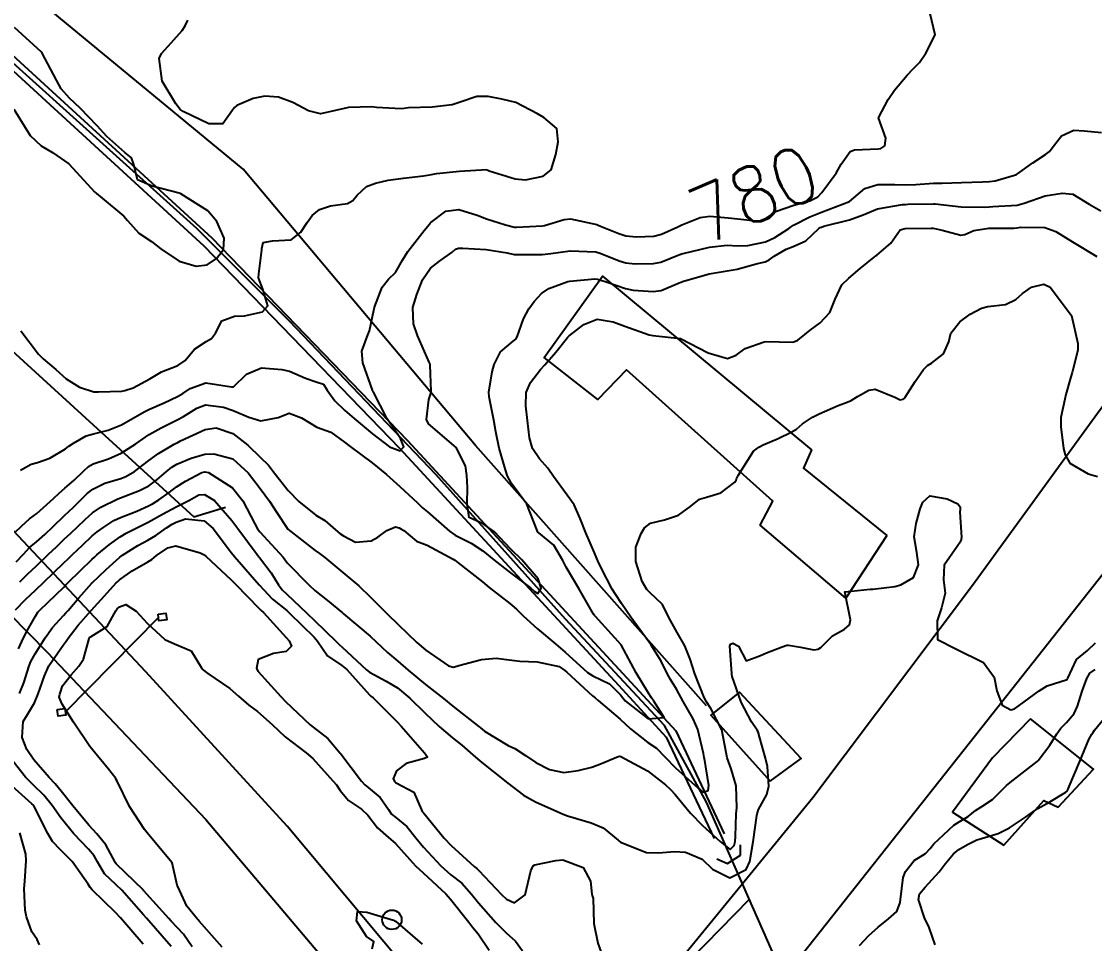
# Model space of a CAD drawing. Header units: metres. Extents: x 307586 to 320046, y 7427249 to 7434250.
# Drawn here: x 319146.4 to 319223.3, y 7428876.1 to 7428942.2 of the extents above; entities that cross this region are included whole.
import ezdxf
from ezdxf.enums import TextEntityAlignment as Align

# ---------------------------------------------------------------- set-up
doc = ezdxf.new("R2010")
doc.units = ezdxf.units.M
doc.header["$MEASUREMENT"] = 0
doc.linetypes.add('CONTINUO', pattern=[0])
for name, color, linetype in [('BORDO', 45, 'Continuous'), ('Canaleta de Drenagem', 151, 'Continuous'), ('Cotas', 45, 'Continuous'), ('Curvas de Nivel 1m', 11, 'Continuous'), ('Curvas de Nivel 5m', 15, 'Continuous'), ('Divisa', 42, 'FENCELINE2'), ('Edificações', 30, 'Continuous'), ('Hidrografia', 140, 'Continuous'), ('Linha Férrea', 20, 'Continuous'), ('Pontes_Viadutos_Tubos', 190, 'Continuous'), ('Portico', 45, 'Continuous'), ('Postes', 20, 'Continuous'), ('Vias Primárias', 230, 'Continuous')]:
    doc.layers.add(name, color=color, linetype=linetype)
doc.styles.add('Style-STANDARD', font='STANDARD.shx')
doc.linetypes.add('FENCELINE2', pattern='A,0.25,-0.1,[132,ltypeshp.shx,S=0.1,R=0,X=-0.1,Y=0],-0.1,1', length=1.45)

msp = doc.modelspace()

# ---------------------------------------------------------------- linework, layer by layer
at = {"layer": 'BORDO', "linetype": 'CONTINUO'}
msp.add_polyline3d([(319187.709, 7428868.237, 785.391), (319188.104, 7428868.597, 785.378), (319198.561, 7428879.287, 785.573)], dxfattribs=at)
at = {"layer": 'Canaleta de Drenagem'}
for points in [[(319079.504, 7428994.258), (319089.396, 7428986.661), (319108.809, 7428970.849, -0.06219), (319114.942, 7428964.435, 0.084276), (319125.284, 7428954.53), (319145.2, 7428939.21), (319159.462, 7428926.134), (319173.474, 7428911.636), (319189.18, 7428894.625), (319192.609, 7428890.906), (319196.033, 7428883.65)], [(319079.991, 7428994.892), (319089.892, 7428987.288), (319109.314, 7428971.469, -0.06219), (319115.584, 7428964.912, 0.08442), (319125.753, 7428955.179), (319145.715, 7428939.823), (319160.021, 7428926.707), (319174.056, 7428912.185), (319189.768, 7428895.167), (319193.28, 7428891.358), (319196.757, 7428883.991)]]:
    msp.add_lwpolyline(points, format="xyb", dxfattribs=at)
at = {"layer": 'Curvas de Nivel 1m', "flags": 128}
for points, elevation in [([(319146.33, 7428920.043), (319147.608, 7428918.354), (319147.929, 7428918.025), (319148.847, 7428917.263), (319149.589, 7428916.592), (319150.529, 7428915.991), (319151.578, 7428915.673), (319151.897, 7428915.658), (319153.579, 7428915.713), (319153.786, 7428915.751), (319154.392, 7428915.948), (319155.59, 7428916.6), (319156.42, 7428917.096), (319157.599, 7428917.551), (319158.121, 7428917.902), (319158.775, 7428918.733), (319159.624, 7428919.279), (319160.011, 7428919.493), (319160.287, 7428919.873), (319160.752, 7428920.759), (319161.645, 7428921.085), (319162.377, 7428921.121), (319163.648, 7428921.393), (319164.053, 7428921.834), (319163.671, 7428923.029), (319163.377, 7428923.843), (319163.405, 7428924.124), (319163.605, 7428925.841), (319163.61, 7428925.934), (319163.708, 7428926.368), (319164.365, 7428926.485), (319165.71, 7428926.566), (319166.4, 7428927.12), (319166.851, 7428927.799), (319167.219, 7428928.307), (319167.737, 7428928.726), (319168.525, 7428928.995), (319169.744, 7428929.16), (319170.129, 7428929.374), (319170.434, 7428929.753), (319171.114, 7428930.391), (319171.762, 7428930.615), (319172.664, 7428930.831), (319173.766, 7428930.991), (319175.209, 7428931.14), (319175.769, 7428931.25), (319176.139, 7428931.317), (319177.771, 7428931.472), (319179.732, 7428931.6), (319179.772, 7428931.591), (319179.911, 7428931.499), (319181.766, 7428930.925), (319182.516, 7428930.862), (319183.768, 7428931.116), (319184.342, 7428931.591), (319184.693, 7428932.683), (319184.857, 7428933.584), (319184.771, 7428934.544), (319183.82, 7428935.34), (319183.376, 7428935.604), (319181.831, 7428936.406), (319180.824, 7428936.639), (319179.835, 7428936.839), (319179.02, 7428936.838), (319177.831, 7428936.441), (319177.254, 7428936.25), (319175.827, 7428936.068), (319174.131, 7428936.02), (319173.825, 7428935.971), (319173.6, 7428935.948), (319171.826, 7428936.048), (319171.485, 7428936.084), (319169.826, 7428936.056), (319168.689, 7428935.777), (319167.821, 7428935.597), (319166.949, 7428935.799), (319165.829, 7428936.406), (319164.806, 7428936.799), (319163.833, 7428936.851), (319162.989, 7428936.691), (319161.826, 7428936.198), (319161.64, 7428936.046), (319161.515, 7428935.863), (319160.806, 7428934.877), (319159.808, 7428934.881), (319157.975, 7428935.753), (319157.822, 7428935.847), (319157.757, 7428935.911), (319157.434, 7428936.307), (319156.468, 7428937.924), (319156.242, 7428939.551), (319156.412, 7428939.925), (319157.111, 7428940.687), (319157.89, 7428941.573), (319158.112, 7428941.907), (319158.305, 7428942.31)], 779), ([(319145.821, 7428935.935), (319146.996, 7428934.038), (319147.786, 7428933.292), (319148.595, 7428932.832), (319149.773, 7428932), (319151.647, 7428929.981), (319151.751, 7428929.883), (319152.165, 7428929.557), (319153.727, 7428928.265), (319153.988, 7428927.956), (319154.799, 7428927.029), (319155.708, 7428926.433), (319156.371, 7428925.923), (319157.69, 7428925.032), (319158.903, 7428924.673), (319159.686, 7428924.775), (319160.35, 7428925.216), (319160.856, 7428925.868), (319160.9, 7428926.679), (319160.385, 7428927.873), (319159.734, 7428928.635), (319157.811, 7428929.85), (319157.752, 7428929.878), (319157.676, 7428929.911), (319155.758, 7428930.408), (319154.689, 7428930.873), (319154.423, 7428931.95), (319154.266, 7428932.441), (319153.782, 7428932.833), (319152.509, 7428933.973), (319151.804, 7428934.734), (319150.591, 7428935.992), (319149.83, 7428936.709), (319149.222, 7428937.395), (319148.894, 7428938.014), (319147.871, 7428939.932), (319147.792, 7428940.031), (319145.89, 7428941.775)], 778), ([(319145.912, 7428905.589), (319146.383, 7428906.041), (319146.946, 7428906.557), (319147.472, 7428906.953), (319148.673, 7428908.012), (319149.086, 7428908.409), (319149.494, 7428908.75), (319150.152, 7428909.344), (319150.833, 7428909.987), (319151.192, 7428910.307), (319151.518, 7428910.494), (319152.624, 7428910.867), (319153.526, 7428911.256), (319154.587, 7428911.944), (319155.54, 7428912.597), (319156.388, 7428913.078), (319157.55, 7428913.656), (319157.994, 7428913.903), (319158.947, 7428914.505), (319159.566, 7428914.726), (319160.869, 7428914.561), (319161.56, 7428914.335), (319162.674, 7428913.849), (319163.55, 7428913.574), (319164.788, 7428913.822), (319165.566, 7428914.124), (319166.451, 7428913.801), (319167.553, 7428913.121), (319168.556, 7428912.767), (319169.538, 7428912.068), (319169.935, 7428911.756), (319171.521, 7428910.569), (319172.546, 7428909.73), (319173.5, 7428908.89), (319174.761, 7428907.701), (319175.135, 7428907.351), (319175.477, 7428907.069), (319177.064, 7428905.674), (319177.46, 7428905.393), (319178.616, 7428904.814), (319179.449, 7428904.255), (319180.232, 7428903.632), (319181.429, 7428902.692), (319182.869, 7428901.605), (319183.157, 7428901.349), (319183.409, 7428901.219), (319183.645, 7428901.597), (319183.423, 7428902.251), (319182.255, 7428903.612), (319181.451, 7428904.38), (319180.283, 7428905.632), (319179.468, 7428906.198), (319178.475, 7428906.657), (319178.34, 7428907.657), (319178.346, 7428908.811), (319178.315, 7428909.658), (319178.215, 7428910.355), (319177.533, 7428911.67), (319175.558, 7428913.371), (319175.406, 7428913.692), (319175.577, 7428915.113), (319175.719, 7428915.551), (319175.748, 7428915.688), (319175.684, 7428917.607), (319175.656, 7428917.689), (319175.604, 7428917.792), (319174.765, 7428919.703), (319174.484, 7428920.55), (319174.447, 7428921.708), (319174.724, 7428922.647), (319175.135, 7428923.698), (319175.691, 7428924.521), (319176.357, 7428925.023), (319177.252, 7428925.675), (319177.496, 7428925.882), (319177.706, 7428925.969), (319178.01, 7428925.969), (319179.705, 7428925.863), (319181.209, 7428925.625), (319181.702, 7428925.517), (319181.816, 7428925.504), (319183.702, 7428925.511), (319184.334, 7428925.591), (319185.705, 7428925.768), (319187.564, 7428925.692), (319187.704, 7428925.66), (319187.788, 7428925.633), (319187.994, 7428925.546), (319189.228, 7428925.057), (319189.697, 7428924.924), (319190.366, 7428924.844), (319191.696, 7428924.853), (319192.225, 7428924.968), (319193.507, 7428925.482), (319193.647, 7428925.537), (319193.704, 7428925.559), (319193.816, 7428925.591), (319195.709, 7428926.042), (319196.978, 7428926.17), (319197.71, 7428926.135), (319198.448, 7428926.157), (319199.713, 7428926.424), (319200.392, 7428926.718), (319201.386, 7428927.383), (319201.578, 7428927.528), (319201.727, 7428927.62), (319202.895, 7428928.215), (319203.745, 7428928.541), (319205.735, 7428929.312), (319205.753, 7428929.317), (319206.841, 7428930.24), (319207.765, 7428930.525), (319208.997, 7428930.524), (319209.765, 7428930.501), (319210.503, 7428930.535), (319211.767, 7428930.621), (319212.388, 7428930.633), (319213.767, 7428930.661), (319215.281, 7428930.73), (319215.768, 7428930.744), (319216.184, 7428930.791), (319217.566, 7428931.192), (319217.711, 7428931.254), (319217.774, 7428931.291), (319218.874, 7428932.087), (319219.796, 7428932.682), (319220.069, 7428932.887), (319220.282, 7428933.155), (319220.941, 7428934.02), (319221.816, 7428934.413), (319222.576, 7428934.372), (319223.814, 7428934.245)], 781), ([(319145.994, 7428903.477), (319146.523, 7428904.039), (319146.965, 7428904.51), (319147.446, 7428904.919), (319148.044, 7428905.431), (319148.654, 7428906.012), (319149.471, 7428906.789), (319150.091, 7428907.38), (319150.695, 7428907.988), (319151.086, 7428908.387), (319151.494, 7428908.694), (319152.365, 7428909.107), (319153.505, 7428909.461), (319153.865, 7428909.597), (319154.487, 7428909.945), (319155.521, 7428910.738), (319156.198, 7428911.251), (319157.336, 7428911.912), (319157.468, 7428911.976), (319157.534, 7428912.014), (319157.779, 7428912.15), (319159.544, 7428912.976), (319160.344, 7428913.073), (319161.541, 7428912.669), (319162.598, 7428911.849), (319163.524, 7428910.964), (319164.096, 7428910.408), (319164.514, 7428909.825), (319165.495, 7428908.587), (319166.274, 7428907.802), (319167.473, 7428906.832), (319168.124, 7428906.435), (319168.891, 7428905.769), (319169.205, 7428905.51), (319169.459, 7428905.34), (319170.328, 7428904.877), (319171.455, 7428904.978), (319171.936, 7428905.257), (319172.579, 7428905.729), (319173.193, 7428905.995), (319173.465, 7428905.906), (319173.586, 7428905.84), (319173.794, 7428905.715), (319174.706, 7428904.952), (319175.453, 7428904.668), (319177.32, 7428903.671), (319177.442, 7428903.593), (319177.691, 7428903.415), (319179.419, 7428902.039), (319179.913, 7428901.635), (319181.402, 7428900.491), (319181.869, 7428900.087), (319182.342, 7428899.606), (319183.379, 7428898.666), (319184.699, 7428897.577), (319185.357, 7428897.01), (319186.966, 7428895.554), (319187.341, 7428895.317), (319188.537, 7428894.734), (319189.327, 7428893.947), (319189.654, 7428893.517), (319191.304, 7428892.212), (319192.464, 7428892.324), (319191.719, 7428893.494), (319191.554, 7428893.726), (319191.329, 7428894.062), (319190.439, 7428895.509), (319189.363, 7428897.52), (319187.53, 7428899.548), (319187.466, 7428899.621), (319187.395, 7428899.737), (319186.33, 7428901.561), (319185.436, 7428903.092), (319185.186, 7428903.574), (319184.536, 7428904.666), (319183.462, 7428905.558), (319183.403, 7428905.601), (319183.345, 7428905.72), (319182.611, 7428907.609), (319181.505, 7428909.082), (319181.219, 7428909.623), (319181.076, 7428910.066), (319180.616, 7428911.629), (319180.384, 7428912.798), (319180.251, 7428913.633), (319179.914, 7428915.303), (319179.894, 7428915.637), (319180.131, 7428917.102), (319180.272, 7428917.633), (319180.723, 7428918.522), (319181.628, 7428919.288), (319181.81, 7428919.439), (319181.926, 7428919.617), (319182.373, 7428920.886), (319182.75, 7428921.609), (319183.123, 7428922.144), (319183.67, 7428922.72), (319184.187, 7428923.081), (319185.559, 7428923.572), (319185.683, 7428923.59), (319187.474, 7428923.763), (319187.685, 7428923.745), (319187.838, 7428923.702), (319188.29, 7428923.541), (319189.676, 7428923.069), (319190.242, 7428922.946), (319191.673, 7428922.849), (319192.23, 7428922.939), (319193.534, 7428923.481), (319193.64, 7428923.524), (319193.683, 7428923.538), (319193.773, 7428923.567), (319195.69, 7428924.112), (319196.823, 7428924.307), (319197.693, 7428924.461), (319199.144, 7428924.855), (319199.699, 7428924.987), (319199.975, 7428925.122), (319200.343, 7428925.394), (319201.205, 7428925.888), (319201.71, 7428926.093), (319202.599, 7428926.486), (319203.54, 7428927.362), (319203.65, 7428927.444), (319203.734, 7428927.475), (319203.913, 7428927.535), (319205.74, 7428928.006), (319206.721, 7428928.343), (319207.748, 7428928.777), (319209.552, 7428929.084), (319209.751, 7428929.1), (319209.919, 7428929.111), (319211.752, 7428929.142), (319211.878, 7428929.132), (319213.75, 7428928.935), (319215.444, 7428928.909), (319215.75, 7428928.928), (319216.016, 7428928.942), (319217.751, 7428929.036), (319218.268, 7428929.182), (319219.759, 7428929.72), (319220.992, 7428929.917), (319221.76, 7428929.837), (319222.928, 7428929.128), (319223.748, 7428928.645)], 782), ([(319146.25, 7428902.042), (319146.842, 7428902.612), (319147.424, 7428903.167), (319148.312, 7428904.017), (319148.886, 7428904.564), (319149.449, 7428905.1), (319149.912, 7428905.54), (319150.386, 7428905.991), (319150.937, 7428906.516), (319151.473, 7428906.999), (319152.058, 7428907.394), (319153.244, 7428907.962), (319153.411, 7428908.034), (319153.484, 7428908.063), (319154.846, 7428908.586), (319155.498, 7428908.931), (319156.078, 7428909.35), (319156.745, 7428909.918), (319157.161, 7428910.269), (319157.519, 7428910.474), (319158.539, 7428910.911), (319159.526, 7428911.188), (319160.169, 7428911.231), (319161.523, 7428910.859), (319162.631, 7428909.849), (319163.496, 7428908.742), (319164.164, 7428907.83), (319164.675, 7428907.022), (319165.463, 7428905.81), (319167.44, 7428904.293), (319167.734, 7428904.082), (319168.126, 7428903.78), (319168.846, 7428903.181), (319169.427, 7428902.714), (319170.572, 7428901.748), (319171.405, 7428900.955), (319172.628, 7428899.728), (319173.382, 7428898.994), (319174.716, 7428897.696), (319175.357, 7428897.142), (319176.987, 7428896.033), (319177.345, 7428895.926), (319177.723, 7428896.04), (319179.351, 7428896.465), (319180.41, 7428896.572), (319181.351, 7428896.45), (319182.1, 7428896.359), (319183.35, 7428896.321), (319184.936, 7428895.985), (319185.344, 7428895.698), (319185.485, 7428895.569), (319187.326, 7428893.881), (319187.506, 7428893.728), (319187.725, 7428893.544), (319189.303, 7428892.195), (319190.042, 7428891.513), (319191.283, 7428890.527), (319191.904, 7428890.115), (319192.517, 7428889.481), (319193.261, 7428888.707), (319194.656, 7428887.456), (319195.238, 7428886.974), (319195.604, 7428887.082), (319195.668, 7428887.446), (319195.344, 7428889.377), (319195.329, 7428889.449), (319195.276, 7428889.732), (319194.878, 7428891.454), (319194.529, 7428892.233), (319193.827, 7428893.465), (319193.332, 7428894.349), (319192.902, 7428895.04), (319192.658, 7428895.48), (319192.229, 7428896.364), (319191.532, 7428897.497), (319191.366, 7428897.737), (319190.073, 7428899.513), (319189.403, 7428900.485), (319188.991, 7428901.108), (319188.732, 7428901.53), (319187.935, 7428903.042), (319187.7, 7428903.546), (319187.624, 7428903.726), (319187.449, 7428904.135), (319186.834, 7428905.556), (319186.439, 7428906.595), (319186, 7428907.565), (319185.493, 7428908.262), (319184.516, 7428909.585), (319184.115, 7428910.187), (319183.526, 7428910.869), (319183.015, 7428911.605), (319182.791, 7428912.361), (319182.645, 7428913.609), (319182.526, 7428914.657), (319182.559, 7428915.61), (319182.865, 7428916.333), (319183.6, 7428917.265), (319183.905, 7428917.595), (319184.699, 7428918.501), (319185.534, 7428919.571), (319185.634, 7428919.678), (319186.706, 7428920.495), (319187.646, 7428920.881), (319188.804, 7428920.692), (319189.641, 7428920.373), (319191.378, 7428919.76), (319191.635, 7428919.701), (319193.633, 7428919.48), (319195.618, 7428918.455), (319196.985, 7428918.064), (319197.616, 7428918.296), (319198.265, 7428918.779), (319199.631, 7428919.254), (319199.766, 7428919.263), (319201.631, 7428919.235), (319201.754, 7428919.256), (319202.026, 7428919.376), (319202.931, 7428920.076), (319203.645, 7428920.616), (319204.338, 7428921.35), (319204.708, 7428922.304), (319205.188, 7428923.337), (319205.688, 7428923.802), (319206.514, 7428924.503), (319207.504, 7428925.312), (319207.613, 7428925.403), (319207.705, 7428925.472), (319208.698, 7428926.315), (319209.375, 7428927.285), (319209.734, 7428927.374), (319211.596, 7428927.4), (319211.734, 7428927.39), (319212.382, 7428927.254), (319213.728, 7428926.89), (319214.012, 7428926.952), (319214.655, 7428927.226), (319215.735, 7428927.398), (319217.531, 7428927.396), (319217.735, 7428927.417), (319218.02, 7428927.47), (319219.736, 7428927.434), (319220.543, 7428927.152), (319221.722, 7428926.424), (319223.465, 7428925.364)], 783), ([(319145.962, 7428900.044), (319146.671, 7428900.767), (319147.407, 7428901.471), (319147.98, 7428902.022), (319149.427, 7428903.407), (319149.73, 7428903.697), (319150.042, 7428903.994), (319150.757, 7428904.673), (319151.453, 7428905.333), (319151.806, 7428905.629), (319152.289, 7428905.972), (319153.002, 7428906.43), (319153.47, 7428906.659), (319154.647, 7428907.115), (319155.479, 7428907.491), (319155.767, 7428907.64), (319156.234, 7428907.922), (319156.962, 7428908.444), (319157.497, 7428908.854), (319158.138, 7428909.266), (319159.313, 7428909.883), (319159.513, 7428909.928), (319159.796, 7428909.877), (319161.497, 7428908.793), (319162.26, 7428907.852), (319163.099, 7428906.211), (319163.306, 7428905.842), (319163.46, 7428905.64), (319165.146, 7428903.814), (319165.269, 7428903.65), (319165.429, 7428903.416), (319167.012, 7428901.794), (319167.409, 7428901.434), (319168.324, 7428900.698), (319169.393, 7428899.816), (319169.461, 7428899.759), (319171.369, 7428898.14), (319171.817, 7428897.733), (319172.62, 7428896.986), (319173.349, 7428896.352), (319174.091, 7428895.703), (319175.333, 7428894.676), (319176.632, 7428893.677), (319177.315, 7428893.14), (319179.196, 7428891.641), (319179.253, 7428891.601), (319179.292, 7428891.568), (319179.582, 7428891.345), (319181.28, 7428890.32), (319181.757, 7428890.092), (319182.516, 7428889.601), (319183.266, 7428889.098), (319184.24, 7428888.599), (319185.255, 7428888.381), (319186.295, 7428888.522), (319187.261, 7428888.75), (319187.839, 7428888.967), (319189.151, 7428889.522), (319189.273, 7428889.542), (319189.345, 7428889.519), (319191.258, 7428888.492), (319192.558, 7428887.48), (319192.917, 7428887.152), (319193.236, 7428886.808), (319194.338, 7428885.459), (319195.214, 7428884.585), (319196.47, 7428883.437), (319197.194, 7428882.858), (319197.484, 7428883.141), (319197.55, 7428883.425), (319197.579, 7428883.797), (319197.626, 7428885.424), (319197.658, 7428885.854), (319197.624, 7428887.424), (319197.261, 7428888.63), (319196.967, 7428889.433), (319196.894, 7428889.817), (319196.586, 7428891.437), (319195.791, 7428892.971), (319195.483, 7428893.448), (319195.326, 7428893.762), (319194.65, 7428895.457), (319194.309, 7428896.505), (319193.945, 7428897.464), (319193.377, 7428898.412), (319192.798, 7428899.479), (319192.344, 7428900.428), (319191.411, 7428901.298), (319191.208, 7428901.502), (319190.866, 7428902.061), (319190.416, 7428903.51), (319190.428, 7428904.535), (319190.804, 7428905.507), (319191.05, 7428905.922), (319191.47, 7428906.251), (319192.473, 7428906.49), (319193.476, 7428906.813), (319194.376, 7428907.467), (319194.984, 7428907.964), (319195.493, 7428908.113), (319196.512, 7428908.426), (319197.509, 7428909.18), (319197.613, 7428909.327), (319197.649, 7428909.428), (319197.748, 7428909.66), (319198.869, 7428911.41), (319199.233, 7428911.709), (319199.54, 7428911.86), (319200.622, 7428912.314), (319201.554, 7428912.763), (319201.948, 7428912.985), (319202.373, 7428913.372), (319203.087, 7428913.845), (319203.57, 7428914.079), (319204.929, 7428914.692), (319205.579, 7428914.916), (319205.872, 7428915.035), (319206.311, 7428915.323), (319207.123, 7428915.782), (319207.591, 7428915.864), (319208.988, 7428915.289), (319209.383, 7428915.085), (319209.581, 7428915.131), (319209.668, 7428915.193), (319209.739, 7428915.278), (319210.459, 7428916.413), (319211.057, 7428917.266), (319211.325, 7428917.554), (319211.618, 7428917.72), (319212.476, 7428918.4), (319212.864, 7428919.248), (319213.015, 7428919.87), (319213.647, 7428920.684), (319214.397, 7428921.229), (319215.203, 7428921.674), (319215.661, 7428921.773), (319216.927, 7428921.935), (319217.669, 7428922.292), (319218.144, 7428922.715), (319218.784, 7428923.173), (319219.685, 7428923.373), (319220.12, 7428923.156), (319221.653, 7428921.14), (319222.103, 7428919.135), (319222.114, 7428918.649), (319221.73, 7428917.139), (319221.701, 7428917.05), (319221.607, 7428916.745), (319221.248, 7428915.483), (319221.167, 7428915.144), (319220.895, 7428913.822), (319220.88, 7428913.147), (319221.092, 7428911.592), (319221.191, 7428911.143), (319221.527, 7428910.541), (319222.859, 7428909.787), (319223.518, 7428909.595)], 784), ([(319146.245, 7428894.041), (319146.552, 7428894.81), (319146.936, 7428896.034), (319147.046, 7428896.333), (319147.351, 7428896.874), (319148.08, 7428898.019), (319148.608, 7428898.778), (319149.387, 7428899.627), (319149.567, 7428899.822), (319149.716, 7428899.997), (319150.488, 7428900.904), (319151.413, 7428901.94), (319151.43, 7428901.962), (319151.45, 7428901.98), (319152.456, 7428902.936), (319153.432, 7428903.818), (319153.615, 7428903.957), (319154.732, 7428904.652), (319155.449, 7428905.032), (319156.02, 7428905.359), (319156.786, 7428905.917), (319157.19, 7428906.188), (319157.467, 7428906.331), (319158.128, 7428906.558), (319159.468, 7428906.425), (319160.127, 7428905.873), (319161.437, 7428904.118), (319161.644, 7428903.858), (319163.413, 7428901.84), (319164.375, 7428900.798), (319165.395, 7428899.985), (319165.6, 7428899.808), (319167.367, 7428898.085), (319167.591, 7428897.787), (319168.315, 7428896.738), (319169.346, 7428896.042), (319169.711, 7428895.756), (319171.325, 7428893.937), (319171.433, 7428893.847), (319171.597, 7428893.736), (319173.298, 7428892.034), (319173.592, 7428891.707), (319175.274, 7428889.778), (319175.345, 7428889.689), (319175.485, 7428889.473), (319175.268, 7428889.368), (319173.954, 7428889.012), (319173.255, 7428888.487), (319173.028, 7428887.932), (319173.157, 7428887.711), (319173.196, 7428887.664), (319173.242, 7428887.63), (319174.508, 7428886.97), (319175.053, 7428885.692), (319175.114, 7428885.583), (319175.221, 7428885.46), (319176.692, 7428883.675), (319177.195, 7428883.133), (319178.826, 7428881.645), (319179.018, 7428881.489), (319179.17, 7428881.344), (319180.793, 7428879.624), (319181.148, 7428879.301), (319181.734, 7428879.021), (319182.5, 7428879.6), (319182.906, 7428881.33), (319183.004, 7428881.593), (319183.07, 7428881.696), (319183.175, 7428881.751), (319184.696, 7428882.059), (319185.181, 7428882.11), (319186.659, 7428881.555), (319187.163, 7428880.596), (319187.269, 7428879.663), (319187.297, 7428879.548), (319187.353, 7428879.343), (319187.418, 7428877.546), (319187.709, 7428876.141), (319187.904, 7428875.538)], 786), ([(319158.619, 7428875.887), (319158, 7428876.785), (319157.121, 7428877.729), (319156.944, 7428877.912), (319155.152, 7428879.896), (319155.122, 7428879.93), (319153.172, 7428881.84), (319153.117, 7428881.895), (319153.086, 7428881.951), (319152.416, 7428883.192), (319151.789, 7428883.971), (319151.202, 7428884.609), (319150.054, 7428885.992), (319149.233, 7428887.031), (319148.792, 7428887.56), (319148.371, 7428888.013), (319147.262, 7428889.293), (319146.772, 7428890.035), (319146.425, 7428890.895), (319146.508, 7428892.038), (319146.811, 7428892.522), (319147.306, 7428893.38), (319147.574, 7428894.026), (319148.035, 7428895.317), (319148.339, 7428896.015), (319149.358, 7428897.515), (319149.579, 7428897.78), (319149.734, 7428897.996), (319150.435, 7428898.931), (319151.375, 7428899.98), (319152.336, 7428901.039), (319153.178, 7428901.962), (319153.296, 7428902.08), (319153.415, 7428902.182), (319154.318, 7428902.843), (319155.428, 7428903.472), (319155.721, 7428903.636), (319156.062, 7428903.924), (319156.876, 7428904.481), (319157.444, 7428904.621), (319159.198, 7428904.122), (319159.435, 7428904.008), (319159.593, 7428903.878), (319161.416, 7428902.183), (319161.744, 7428901.857), (319163.396, 7428900.158), (319163.557, 7428900), (319163.734, 7428899.835), (319165.366, 7428898.044), (319165.559, 7428897.808), (319165.742, 7428897.423), (319165.355, 7428897.041), (319164.437, 7428896.903), (319163.349, 7428896.478), (319163.232, 7428895.832), (319163.34, 7428895.606), (319164.977, 7428893.813), (319165.31, 7428893.468), (319167.084, 7428891.792), (319167.291, 7428891.627), (319168.331, 7428890.822), (319169.238, 7428889.761), (319169.272, 7428889.713), (319170.766, 7428887.745), (319170.984, 7428887.486), (319171.238, 7428887.29), (319172.088, 7428886.583), (319172.681, 7428885.718), (319172.904, 7428885.399), (319173.217, 7428885.147), (319174.011, 7428884.502), (319174.651, 7428883.696), (319175.193, 7428883.025), (319176.442, 7428881.677), (319177.167, 7428881.049), (319177.938, 7428880.436), (319178.647, 7428879.648), (319179.144, 7428879.042), (319180.383, 7428877.627), (319181.116, 7428876.88), (319181.785, 7428876.285), (319182.31, 7428875.602)], 787), ([(319160.779, 7428875.863), (319159.121, 7428877.71), (319159.045, 7428877.804), (319158.983, 7428877.882), (319158.228, 7428878.802), (319157.741, 7428879.901), (319157.546, 7428880.294), (319157.173, 7428881.91), (319155.477, 7428883.927), (319155.198, 7428884.286), (319154.129, 7428885.941), (319153.241, 7428887.755), (319153.177, 7428887.885), (319153.133, 7428887.952), (319152.61, 7428888.603), (319151.491, 7428889.977), (319151.39, 7428890.094), (319151.275, 7428890.238), (319150.105, 7428891.992), (319149.306, 7428893.263), (319149.087, 7428893.78), (319149.14, 7428894.003), (319149.181, 7428894.136), (319149.322, 7428894.585), (319149.944, 7428895.384), (319150.495, 7428895.988), (319150.826, 7428896.507), (319151.235, 7428897.981), (319151.278, 7428898.067), (319151.365, 7428898.132), (319152.514, 7428898.831), (319153.147, 7428899.962), (319153.24, 7428900.116), (319153.396, 7428900.252), (319153.859, 7428900.415), (319154.609, 7428899.942), (319155.38, 7428899.093), (319156.659, 7428897.917), (319157.36, 7428897.604), (319158.552, 7428897.089), (319159.281, 7428895.881), (319159.341, 7428895.772), (319159.743, 7428895.469), (319161.321, 7428894.388), (319161.94, 7428893.851), (319162.673, 7428893.206), (319163.302, 7428892.752), (319164.351, 7428891.819), (319165.284, 7428890.938), (319166.782, 7428889.795), (319167.267, 7428889.384), (319168.706, 7428887.768), (319168.957, 7428887.481), (319169.236, 7428887.083), (319169.836, 7428886.361), (319170.755, 7428885.745), (319171.219, 7428885.324), (319171.899, 7428884.419), (319172.692, 7428883.718), (319173.197, 7428883.296), (319174.636, 7428881.695), (319175.168, 7428881.176), (319176.795, 7428879.674), (319177.147, 7428879.302), (319178.45, 7428877.65), (319178.738, 7428877.264), (319179.115, 7428876.807), (319179.917, 7428875.632)], 788), ([(319206.448, 7428875.978), (319207.117, 7428876.702), (319207.789, 7428877.3), (319208.537, 7428877.884), (319209.14, 7428878.403), (319209.382, 7428879.045), (319209.4, 7428879.278), (319209.598, 7428880.846), (319209.757, 7428881.274), (319210.386, 7428882.067), (319211.193, 7428882.568), (319211.528, 7428882.925), (319211.781, 7428883.251), (319213.217, 7428884.605), (319213.596, 7428884.85), (319214.239, 7428885.22), (319214.783, 7428885.661), (319215.234, 7428885.932), (319215.997, 7428886.447), (319216.764, 7428887.195), (319217.004, 7428887.444), (319217.258, 7428887.651), (319219.185, 7428889.161), (319219.274, 7428889.248), (319220.097, 7428890.34), (319220.617, 7428891.147), (319220.9, 7428891.543), (319221.305, 7428891.956), (319221.839, 7428892.609), (319222.082, 7428893.129), (319222.428, 7428894.217), (319222.744, 7428895.119), (319222.966, 7428895.499), (319223.353, 7428895.761)], 786), ([(319211.893, 7428876.027), (319211.459, 7428877.255), (319211.35, 7428877.48), (319211.132, 7428877.88), (319210.696, 7428879.265), (319210.748, 7428879.673), (319211.162, 7428880.145), (319212.179, 7428881.245), (319212.595, 7428881.825), (319213.193, 7428882.555), (319213.579, 7428882.845), (319214.196, 7428883.22), (319214.874, 7428883.546), (319215.207, 7428883.654), (319216.397, 7428884.012), (319217.215, 7428884.403), (319218.362, 7428885.173), (319218.854, 7428885.54), (319219.232, 7428885.79), (319220.107, 7428886.284), (319221.25, 7428886.965), (319221.35, 7428887.04), (319221.403, 7428887.138), (319221.488, 7428887.37), (319222.225, 7428889.126), (319222.91, 7428890.736), (319223.109, 7428891.113), (319223.18, 7428891.226), (319223.297, 7428891.404), (319224.08, 7428892.333)], 787), ([(319157.103, 7428875.91), (319155.341, 7428877.928), (319155.127, 7428878.176), (319153.568, 7428879.946), (319153.157, 7428880.327), (319152.32, 7428881.118), (319151.833, 7428881.97), (319151.599, 7428882.396), (319151.182, 7428882.881), (319150.141, 7428883.991), (319149.21, 7428885.117), (319148.57, 7428886.01), (319147.973, 7428886.761), (319147.237, 7428887.459), (319146.659, 7428888.036), (319145.27, 7428889.832)], 786), ([(319147.682, 7428876.021), (319147.497, 7428876.415), (319147.112, 7428876.943), (319146.73, 7428878.034), (319146.65, 7428878.515), (319146.583, 7428880.036), (319146.612, 7428880.582), (319146.704, 7428882.035), (319146.683, 7428882.53), (319146.271, 7428884.039)], 784), ([(319171.52, 7428875.734), (319171.647, 7428876.271), (319171.112, 7428876.629), (319170.406, 7428877.747), (319170.47, 7428878.41), (319171.132, 7428878.358), (319173.045, 7428877.79), (319173.124, 7428877.754), (319173.187, 7428877.709), (319175.107, 7428876.06)], 789)]:
    msp.add_lwpolyline(points, dxfattribs=dict(at, elevation=elevation))
at = {"layer": 'Curvas de Nivel 5m', "flags": 128}
for points, elevation in [([(319146.301, 7428910.042), (319147.066, 7428910.486), (319147.519, 7428910.601), (319148.408, 7428910.902), (319149.529, 7428911.582), (319149.77, 7428911.759), (319150.103, 7428911.994), (319151.012, 7428912.511), (319151.54, 7428912.662), (319152.586, 7428912.926), (319153.546, 7428913.301), (319154.682, 7428913.943), (319155.231, 7428914.262), (319155.56, 7428914.414), (319156.613, 7428914.874), (319157.574, 7428915.323), (319157.948, 7428915.534), (319158.474, 7428915.897), (319159.587, 7428916.312), (319161.433, 7428916.013), (319161.585, 7428916.026), (319162.519, 7428916.925), (319163.598, 7428917.384), (319165.051, 7428917.272), (319165.596, 7428917.139), (319166.745, 7428916.645), (319167.588, 7428916.348), (319168.028, 7428916.224), (319168.302, 7428915.779), (319168.833, 7428915.029), (319169.569, 7428914.337), (319170.236, 7428913.753), (319171.547, 7428912.657), (319172.753, 7428911.728), (319173.53, 7428911.441), (319173.783, 7428911.716), (319173.542, 7428912.312), (319172.588, 7428913.73), (319171.582, 7428915.684), (319171.553, 7428915.74), (319171.533, 7428915.791), (319170.858, 7428917.747), (319170.787, 7428918.576), (319171.215, 7428919.744), (319171.334, 7428920.045), (319171.651, 7428921.525), (319171.683, 7428921.709), (319171.684, 7428921.74), (319172.237, 7428923.172), (319172.696, 7428923.73), (319173.187, 7428924.226), (319173.697, 7428925.11), (319174.069, 7428925.715), (319175.254, 7428927.232), (319175.624, 7428927.691), (319175.67, 7428927.745), (319175.725, 7428927.799), (319176.8, 7428928.616), (319177.739, 7428928.743), (319179.056, 7428928.327), (319179.729, 7428928.058), (319181.07, 7428927.627), (319181.721, 7428927.478), (319181.876, 7428927.464), (319183.723, 7428927.574), (319183.868, 7428927.598), (319185.278, 7428928.028), (319185.731, 7428928.076), (319187.617, 7428927.658), (319187.724, 7428927.622), (319187.894, 7428927.547), (319189.195, 7428927.005), (319189.716, 7428926.853), (319190.46, 7428926.768), (319191.716, 7428926.822), (319192.253, 7428926.959), (319193.437, 7428927.483), (319193.62, 7428927.585), (319193.725, 7428927.646), (319195.025, 7428928.169), (319195.735, 7428928.253), (319197.031, 7428928.139), (319197.732, 7428928.064), (319199.228, 7428927.91), (319199.733, 7428928.097), (319200.507, 7428928.627), (319201.748, 7428929.053), (319202.014, 7428929.113), (319202.905, 7428929.368), (319203.464, 7428929.655), (319203.759, 7428929.955), (319204.779, 7428931.345), (319205.142, 7428931.98), (319205.796, 7428932.882), (319206.103, 7428933.022), (319207.8, 7428933.087), (319207.999, 7428933.108), (319208.268, 7428933.303), (319208.346, 7428933.839), (319207.823, 7428935.31), (319208.512, 7428936.631), (319208.96, 7428937.293), (319209.864, 7428938.373), (319210.314, 7428938.83), (319210.763, 7428939.271), (319211.213, 7428939.933), (319211.893, 7428941.26), (319211.399, 7428943.265)], 780), ([(319146.155, 7428897.242), (319146.52, 7428898.038), (319146.819, 7428898.588), (319147.386, 7428899.593), (319147.559, 7428899.858), (319147.707, 7428900.025), (319149.41, 7428901.67), (319149.57, 7428901.84), (319149.717, 7428901.997), (319150.581, 7428902.829), (319151.43, 7428903.642), (319151.604, 7428903.805), (319151.787, 7428903.976), (319152.681, 7428904.731), (319153.453, 7428905.271), (319153.888, 7428905.522), (319154.706, 7428905.941), (319155.467, 7428906.331), (319156.489, 7428906.904), (319157.478, 7428907.423), (319158.429, 7428907.896), (319159.105, 7428908.269), (319159.489, 7428908.316), (319160.224, 7428907.873), (319161.469, 7428906.44), (319161.895, 7428905.856), (319163.269, 7428904.008), (319163.4, 7428903.84), (319163.432, 7428903.798), (319164.282, 7428902.688), (319164.801, 7428901.819), (319165.071, 7428901.477), (319165.406, 7428901.167), (319166.84, 7428899.796), (319167.385, 7428899.272), (319168.933, 7428897.766), (319169.147, 7428897.549), (319169.359, 7428897.357), (319171.125, 7428895.742), (319171.341, 7428895.57), (319172.536, 7428894.923), (319173.33, 7428894.44), (319174.227, 7428893.701), (319175.307, 7428892.658), (319176.334, 7428891.68), (319177.285, 7428890.86), (319177.951, 7428890.332), (319178.745, 7428889.648), (319179.266, 7428889.194), (319181.243, 7428887.62), (319182.372, 7428886.74), (319183.23, 7428886.268), (319184.786, 7428885.574), (319185.221, 7428885.38), (319185.52, 7428885.267), (319187.215, 7428884.767), (319188.089, 7428884.414), (319189.159, 7428883.521), (319189.202, 7428883.478), (319189.332, 7428883.387), (319191.19, 7428882.636), (319192.05, 7428882.627), (319193.192, 7428882.722), (319193.977, 7428882.676), (319195.184, 7428882.165), (319195.922, 7428881.443), (319197.167, 7428880.818), (319198.322, 7428881.413), (319198.607, 7428881.984), (319198.834, 7428883.406), (319199.105, 7428885.285), (319199.124, 7428885.401), (319199.226, 7428885.715), (319199.824, 7428886.808), (319199.954, 7428887.393), (319199.858, 7428888.8), (319199.731, 7428889.395), (319199.288, 7428890.939), (319199.186, 7428891.296), (319199.128, 7428891.402), (319198.707, 7428892.004), (319197.969, 7428893.42), (319197.809, 7428893.904), (319197.341, 7428895.266), (319197.303, 7428895.43), (319197.297, 7428895.476), (319197.169, 7428897.432), (319197.215, 7428897.581), (319197.366, 7428897.636), (319197.781, 7428897.424), (319198.325, 7428896.388), (319199.357, 7428896.759), (319199.801, 7428896.953), (319200.915, 7428897.384), (319201.243, 7428897.503), (319201.365, 7428897.508), (319202.218, 7428897.367), (319203.187, 7428897.179), (319203.361, 7428897.182), (319203.491, 7428897.219), (319203.676, 7428897.347), (319204.529, 7428898.185), (319205.383, 7428898.646), (319205.746, 7428898.968), (319205.818, 7428899.326), (319205.413, 7428901.33), (319207.221, 7428901.507), (319207.416, 7428901.521), (319208.99, 7428901.716), (319209.421, 7428901.821), (319210.336, 7428902.365), (319210.695, 7428903.267), (319210.566, 7428904.155), (319210.385, 7428905.271), (319210.511, 7428906.236), (319210.796, 7428907.267), (319211.003, 7428907.76), (319211.503, 7428908.219), (319212.753, 7428907.995), (319213.497, 7428907.634), (319213.682, 7428907.425), (319213.676, 7428907.237), (319213.663, 7428907.065), (319213.772, 7428905.227), (319213.728, 7428904.96), (319213.456, 7428904.585), (319212.532, 7428903.244), (319212.492, 7428902.179), (319212.598, 7428901.242), (319212.341, 7428900.184), (319212.018, 7428899.251), (319212.043, 7428897.913), (319213.373, 7428897.23), (319215.359, 7428896.258), (319216.122, 7428895.202), (319216.309, 7428894.225), (319216.697, 7428893.196), (319217.318, 7428892.871), (319217.561, 7428892.945), (319217.914, 7428893.181), (319219.334, 7428894.233), (319219.911, 7428894.581), (319221.342, 7428895.052), (319221.395, 7428895.139), (319222.007, 7428896.486), (319222.809, 7428897.118), (319223.378, 7428897.667)], 785), ([(319155.104, 7428876.058), (319153.475, 7428877.946), (319153.129, 7428878.328), (319151.448, 7428879.976), (319151.315, 7428880.138), (319151.157, 7428880.372), (319150.008, 7428881.992), (319149.181, 7428882.841), (319148.607, 7428883.428), (319148.27, 7428884.014), (319147.258, 7428885.994), (319147.238, 7428886.03), (319147.119, 7428886.136), (319145.241, 7428887.815)], 785)]:
    msp.add_lwpolyline(points, dxfattribs=dict(at, elevation=elevation))
at = {"layer": 'Divisa'}
msp.add_lwpolyline([(319195.491, 7428893.154), (319178.928, 7428911.825), (319162.262, 7428931.636), (319117.965, 7428968.166), (319107.593, 7428975.46), (319093.439, 7428984.686), (319093.679, 7428985.752), (319088.501, 7428990.62), (319080.038, 7428996.447)], dxfattribs=at)
at = {"layer": 'Edificações'}
for points in [[(319208.427, 7428905.37), (319205.477, 7428900.869), (319199.332, 7428906.107), (319200.234, 7428907.825), (319189.746, 7428917.237), (319187.698, 7428915.109), (319183.847, 7428918.137), (319188.026, 7428923.948), (319203.019, 7428911.508), (319202.446, 7428910.199), (319208.427, 7428905.37)], [(319200.061, 7428887.749), (319202.273, 7428889.386), (319197.849, 7428894.133), (319195.8, 7428892.496), (319200.061, 7428887.749)], [(319218.719, 7428892.22), (319215.99, 7428889.426), (319213.124, 7428885.541), (319216.809, 7428883.155), (319219.675, 7428886.359), (319220.698, 7428885.882), (319223.223, 7428888.608), (319218.719, 7428892.22)]]:
    msp.add_lwpolyline(points, dxfattribs=at)
at = {"layer": 'Hidrografia'}
msp.add_lwpolyline([(319275.545, 7428749.95), (319274.337, 7428751.966), (319266.31, 7428765.486), (319256.56, 7428781.159), (319246.543, 7428798.555), (319235.611, 7428816.709), (319224.46, 7428835.078), (319212.558, 7428854.572), (319202.54, 7428870.256), (319195.482, 7428886.255), (319192.489, 7428891.753), (319185.386, 7428899.37), (319176.09, 7428909.745), (319165.587, 7428920.73), (319158.953, 7428927.365), (319145.039, 7428939.903)], dxfattribs=at)
at = {"layer": 'Linha Férrea'}
for points in [[(319134.525, 7428910.903), (319148.239, 7428896.981), (319159.585, 7428885.008), (319171.973, 7428870.383), (319178.792, 7428860.983), (319188.476, 7428847.975), (319197.206, 7428834.753), (319205.436, 7428821.2), (319212.876, 7428807.732), (319219.652, 7428794.225), (319225.512, 7428781.713), (319230.791, 7428768.994), (319235.908, 7428755.856), (319238.216, 7428749.95)], [(319242.007, 7428749.95), (319238.259, 7428761.126), (319230.4, 7428780.331), (319224.164, 7428794.42), (319217.974, 7428806.844), (319210.409, 7428820.601), (319203.633, 7428832.028), (319197.188, 7428842.333), (319188.748, 7428854.598), (319182.139, 7428863.619), (319173.701, 7428874.636), (319165.431, 7428884.525), (319155.286, 7428895.588), (319144.313, 7428907.269)]]:
    msp.add_lwpolyline(points, dxfattribs=at)
at = {"layer": 'Pontes_Viadutos_Tubos'}
for points in [[(319131.696, 7428932.815), (319131.219, 7428931.827), (319158.736, 7428906.707), (319161.002, 7428907.404)], [(319196.235, 7428882.193), (319196.992, 7428881.856), (319197.918, 7428882.445), (319197.918, 7428883.202)]]:
    msp.add_lwpolyline(points, dxfattribs=at)
at = {"layer": 'Portico'}
for points in [[(319156.184, 7428899.73), (319156.737, 7428899.791), (319156.789, 7428899.311), (319156.237, 7428899.25)], [(319148.947, 7428892.903), (319149.499, 7428892.963), (319149.552, 7428892.483), (319148.999, 7428892.423)]]:
    msp.add_lwpolyline(points, close=True, dxfattribs=at)
msp.add_lwpolyline([(319149.526, 7428892.723), (319156.211, 7428899.49)], dxfattribs=at)
at = {"layer": 'Postes'}
msp.add_circle((319172.937, 7428877.819), 0.694, dxfattribs=at)
at = {"layer": 'Vias Primárias'}
msp.add_lwpolyline([(319136.885, 7428826.256), (319153.55, 7428838.922), (319161.002, 7428846.653), (319173.674, 7428858.047), (319189.95, 7428870.486), (319203.116, 7428886.586), (319214.565, 7428901.809), (319223.511, 7428914.147), (319233.733, 7428927.872), (319237.624, 7428933.388, 0.202258), (319240.124, 7428944.829), (319238.794, 7428957.884), (319235.186, 7428970.774), (319230.964, 7428987.379), (319227.517, 7428998.279, 0.321187), (319225.297, 7428999.942), (319215.195, 7429001.384), (319198.301, 7429003.832), (319180.797, 7429005.897), (319159.13, 7429008.398), (319136.127, 7429011.233)], format="xyb", dxfattribs=at)
msp.add_lwpolyline([(319136.885, 7428826.256), (319153.55, 7428838.922), (319161.002, 7428846.653), (319173.674, 7428858.047), (319189.95, 7428870.486), (319203.116, 7428886.586), (319214.565, 7428901.809), (319223.511, 7428914.147), (319233.733, 7428927.872), (319237.624, 7428933.388, 0.202258), (319240.124, 7428944.829), (319238.794, 7428957.884), (319235.186, 7428970.774), (319230.964, 7428987.379), (319227.517, 7428998.279, 0.321187), (319225.297, 7428999.942), (319215.195, 7429001.384), (319198.301, 7429003.832), (319180.797, 7429005.897), (319159.13, 7429008.398), (319136.127, 7429011.233)], format="xyb", dxfattribs=at)
at = {"layer": 'Vias Primárias', "elevation": 800.863}
msp.add_lwpolyline([(319139.932, 7428817.806, -0.08602), (319146.501, 7428823.996), (319158.869, 7428833.808), (319171.852, 7428849.025), (319189.933, 7428864.631), (319202.377, 7428875.377), (319215.596, 7428892.068), (319227.962, 7428907.763), (319245.818, 7428930.412), (319258.418, 7428946.488), (319273.725, 7428965.205), (319287.951, 7428983.065, -0.202369), (319301.543, 7428990.471), (319329.908, 7428987.003), (319353.172, 7428983.753), (319378.755, 7428980.276)], format="xyb", dxfattribs=at)
msp.add_lwpolyline([(319139.932, 7428817.806, -0.08602), (319146.501, 7428823.996), (319158.869, 7428833.808), (319171.852, 7428849.025), (319189.933, 7428864.631), (319202.377, 7428875.377), (319215.596, 7428892.068), (319227.962, 7428907.763), (319245.818, 7428930.412), (319258.418, 7428946.488), (319273.725, 7428965.205), (319287.951, 7428983.065, -0.202369), (319301.543, 7428990.471), (319329.908, 7428987.003), (319353.172, 7428983.753), (319378.755, 7428980.276)], format="xyb", dxfattribs=at)

# ---------------------------------------------------------------- texts
at = {"layer": 'Cotas', "style": 'Style-STANDARD'}
msp.add_text('780', height=4, rotation=23.27656, dxfattribs=at).set_placement((319198.878, 7428929.85, 780), align=Align.MIDDLE_CENTER)

doc.saveas('drawing.dxf')
